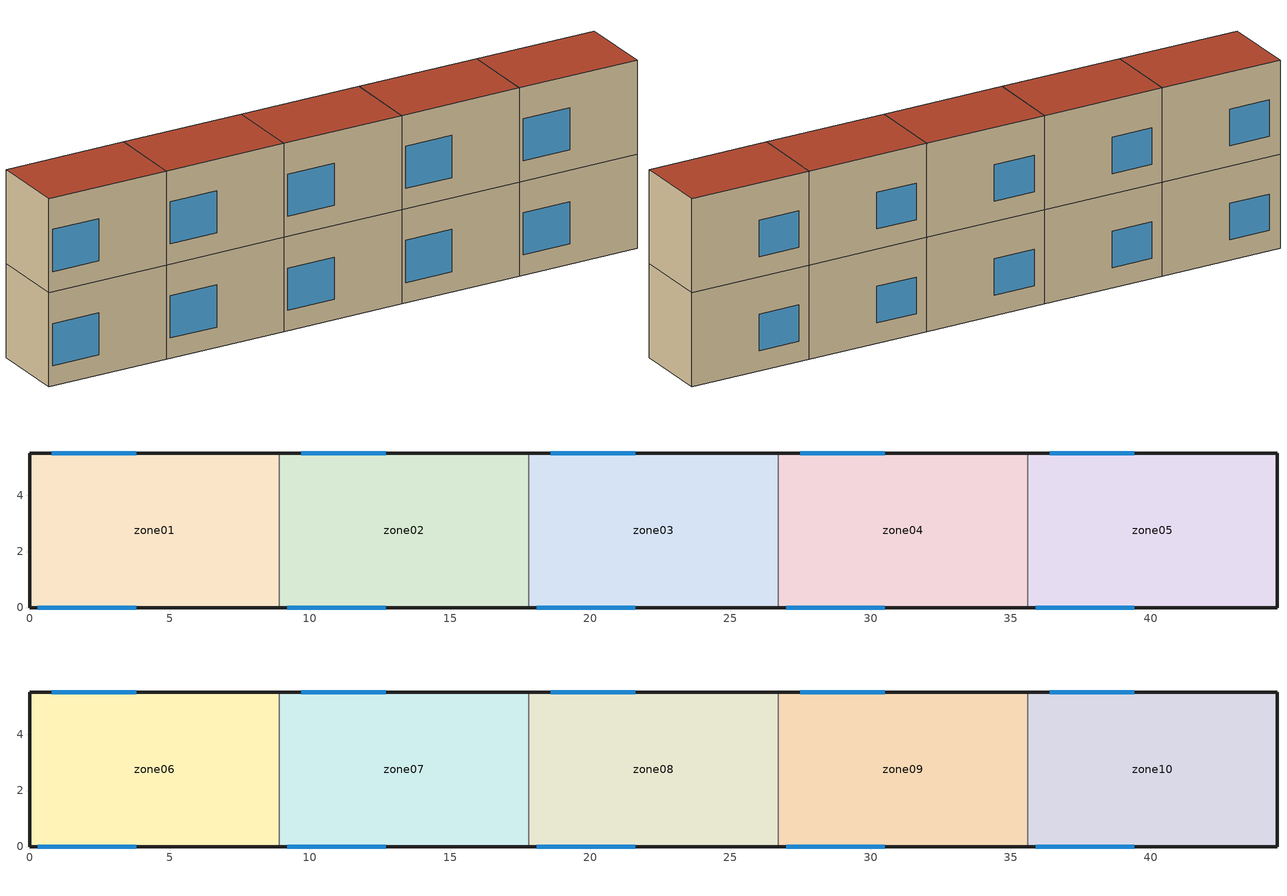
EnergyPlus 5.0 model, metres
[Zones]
zone01
 floor ground (GROUND_FLOOR): 0,0 0,5.5 8.9,5.5 8.9,0 z0
 wall outside (EXT_WALL): 8.9,5.5 0,5.5 0,0 8.9,0 z0:6.7
 wall to zone02 (ADJ_WALL): 8.9,0 8.9,5.5 z0:6.7
 window (EXT_WINDOW1): 0.3,0 3.8,0 z1.45:4.45; 3.8,5.5 0.8,5.5 z1.45:4.05
 ceiling to zone06 (ADJ_CEILING): 8.9,0 8.9,5.5 0,5.5 0,0 z6.7
zone02
 floor ground (GROUND_FLOOR): 8.9,0 8.9,5.5 17.8,5.5 17.8,0 z0
 wall outside (EXT_WALL): 17.8,5.5 8.9,5.5 / 8.9,0 17.8,0 z0:6.7
 wall to zone03 (ADJ_WALL): 17.8,0 17.8,5.5 z0:6.7
 wall to zone01 (ADJ_WALL): 8.9,5.5 8.9,0 z0:6.7
 window (EXT_WINDOW1): 9.2,0 12.7,0 z1.45:4.45; 12.7,5.5 9.7,5.5 z1.45:4.05
 ceiling to zone07 (ADJ_CEILING): 17.8,0 17.8,5.5 8.9,5.5 8.9,0 z6.7
zone03
 floor ground (GROUND_FLOOR): 17.8,0 17.8,5.5 26.7,5.5 26.7,0 z0
 wall outside (EXT_WALL): 26.7,5.5 17.8,5.5 / 17.8,0 26.7,0 z0:6.7
 wall to zone04 (ADJ_WALL): 26.7,0 26.7,5.5 z0:6.7
 wall to zone02 (ADJ_WALL): 17.8,5.5 17.8,0 z0:6.7
 window (EXT_WINDOW1): 18.1,0 21.6,0 z1.45:4.45; 21.6,5.5 18.6,5.5 z1.45:4.05
 ceiling to zone08 (ADJ_CEILING): 26.7,0 26.7,5.5 17.8,5.5 17.8,0 z6.7
zone04
 floor ground (GROUND_FLOOR): 26.7,0 26.7,5.5 35.6,5.5 35.6,0 z0
 wall outside (EXT_WALL): 35.6,5.5 26.7,5.5 / 26.7,0 35.6,0 z0:6.7
 wall to zone05 (ADJ_WALL): 35.6,0 35.6,5.5 z0:6.7
 wall to zone03 (ADJ_WALL): 26.7,5.5 26.7,0 z0:6.7
 window (EXT_WINDOW1): 27,0 30.5,0 z1.45:4.45; 30.5,5.5 27.5,5.5 z1.45:4.05
 ceiling to zone09 (ADJ_CEILING): 35.6,0 35.6,5.5 26.7,5.5 26.7,0 z6.7
zone05
 floor ground (GROUND_FLOOR): 35.6,0 35.6,5.5 44.5,5.5 44.5,0 z0
 wall outside (EXT_WALL): 35.6,0 44.5,0 44.5,5.5 35.6,5.5 z0:6.7
 wall to zone04 (ADJ_WALL): 35.6,5.5 35.6,0 z0:6.7
 window (EXT_WINDOW1): 35.9,0 39.4,0 z1.45:4.45; 39.4,5.5 36.4,5.5 z1.45:4.05
 ceiling to zone10 (ADJ_CEILING): 44.5,0 44.5,5.5 35.6,5.5 35.6,0 z6.7
zone06
 floor to zone01 (ADJ_CEILING): 0,0 0,5.5 8.9,5.5 8.9,0 z6.7
 wall outside (EXT_WALL): 8.9,5.5 0,5.5 0,0 8.9,0 z6.7:13.4
 wall to zone07 (ADJ_WALL): 8.9,0 8.9,5.5 z6.7:13.4
 window (EXT_WINDOW1): 0.3,0 3.8,0 z8.15:11.15; 3.8,5.5 0.8,5.5 z8.15:10.75
 roof outside (EXT_ROOF): 8.9,0 8.9,5.5 0,5.5 0,0 z13.4
zone07
 floor to zone02 (ADJ_CEILING): 8.9,0 8.9,5.5 17.8,5.5 17.8,0 z6.7
 wall outside (EXT_WALL): 17.8,5.5 8.9,5.5 / 8.9,0 17.8,0 z6.7:13.4
 wall to zone08 (ADJ_WALL): 17.8,0 17.8,5.5 z6.7:13.4
 wall to zone06 (ADJ_WALL): 8.9,5.5 8.9,0 z6.7:13.4
 window (EXT_WINDOW1): 9.2,0 12.7,0 z8.15:11.15; 12.7,5.5 9.7,5.5 z8.15:10.75
 roof outside (EXT_ROOF): 17.8,0 17.8,5.5 8.9,5.5 8.9,0 z13.4
zone08
 floor to zone03 (ADJ_CEILING): 17.8,0 17.8,5.5 26.7,5.5 26.7,0 z6.7
 wall outside (EXT_WALL): 26.7,5.5 17.8,5.5 / 17.8,0 26.7,0 z6.7:13.4
 wall to zone09 (ADJ_WALL): 26.7,0 26.7,5.5 z6.7:13.4
 wall to zone07 (ADJ_WALL): 17.8,5.5 17.8,0 z6.7:13.4
 window (EXT_WINDOW1): 18.1,0 21.6,0 z8.15:11.15; 21.6,5.5 18.6,5.5 z8.15:10.75
 roof outside (EXT_ROOF): 26.7,0 26.7,5.5 17.8,5.5 17.8,0 z13.4
zone09
 floor to zone04 (ADJ_CEILING): 26.7,0 26.7,5.5 35.6,5.5 35.6,0 z6.7
 wall outside (EXT_WALL): 35.6,5.5 26.7,5.5 / 26.7,0 35.6,0 z6.7:13.4
 wall to zone10 (ADJ_WALL): 35.6,0 35.6,5.5 z6.7:13.4
 wall to zone08 (ADJ_WALL): 26.7,5.5 26.7,0 z6.7:13.4
 window (EXT_WINDOW1): 27,0 30.5,0 z8.15:11.15; 30.5,5.5 27.5,5.5 z8.15:10.75
 roof outside (EXT_ROOF): 35.6,0 35.6,5.5 26.7,5.5 26.7,0 z13.4
zone10
 floor to zone05 (ADJ_CEILING): 35.6,0 35.6,5.5 44.5,5.5 44.5,0 z6.7
 wall outside (EXT_WALL): 35.6,0 44.5,0 44.5,5.5 35.6,5.5 z6.7:13.4
 wall to zone09 (ADJ_WALL): 35.6,5.5 35.6,0 z6.7:13.4
 window (EXT_WINDOW1): 35.9,0 39.4,0 z8.15:11.15; 39.4,5.5 36.4,5.5 z8.15:10.75
 roof outside (EXT_ROOF): 44.5,0 44.5,5.5 35.6,5.5 35.6,0 z13.4
[Building]
zone03: North Axis {deg}=0; Terrain=City; Loads Convergence Tolerance Value=0; Temperature Convergence Tolerance Value {deltaC}=0; Solar Distribution=FullInteriorAndExterior; Maximum Number of Warmup Days=0
[Site:Location]
not used: Latitude {deg}=0; Longitude {deg}=0; Time Zone {hr}=0; Elevation {m}=0
[Construction]
GROUND_FLOOR; EXT_WALL; EXT_ROOF; ADJ_WALL; ADJ_CEILING; EXT_WINDOW1: 
[WindowProperty:ShadingControl]
ESHADE=0; ISHADE=INPUT 1*MAX_ISHADE : SHADECNTRL=ISHADE_INTERNAL
[SurfaceProperty:OtherSideCoefficients]
BOUNDARY=IDENTICAL; BOUNDARY=INPUT 1*TBOUNDARY; BOUNDARY=INPUT 1*TBOUNDARY_2; BOUNDARY=INPUT 1*TBOUNDARY_3; BOUNDARY=INPUT 1*TGROUND; BOUNDARY=20; BOUNDARY=15
[Zone]
zone01; zone02; zone03; zone04; zone05; zone06; zone07; zone08; zone09; zone10: 0, 0, 0, 0, , 1
